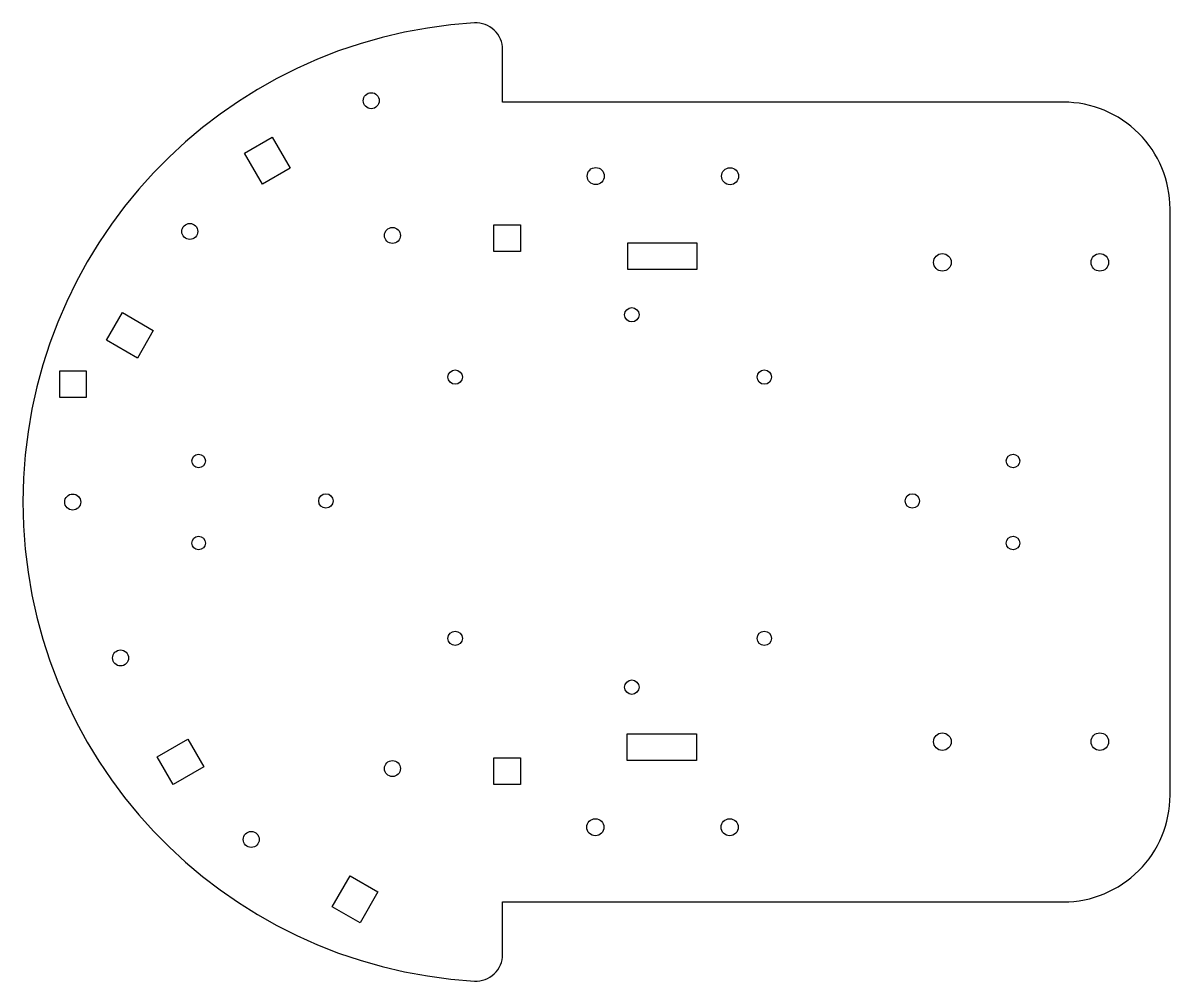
# Model space of a CAD drawing. Header units: millimetres. Extents: x -109 to 106, y -90 to 90.
import ezdxf

# ---------------------------------------------------------------- set-up
doc = ezdxf.new("R2010")
doc.units = ezdxf.units.MM

msp = doc.modelspace()

# ---------------------------------------------------------------- linework, layer by layer
msp.add_lwpolyline([(105.9, 54.93, 0.414214), (85.9, 74.93), (-19.33, 74.93), (-19.33, 84.79, 0.43156), (-24.63, 89.78, 0.942809), (-24.63, -89.91, 0.43156), (-19.33, -84.92), (-19.33, -75.07), (85.9, -75.07, 0.414214), (105.9, -55.07)], format="xyb", close=True)
for points in [[(-62.55, 68.36), (-59.2, 62.55), (-64.39, 59.55), (-67.74, 65.36)], [(-16, 51.93), (-16, 46.93), (-21, 46.93), (-21, 51.93)], [(17.14, 43.57), (4.14, 43.57), (4.14, 48.57), (17.14, 48.57)], [(-93.67, 30.27), (-90.67, 35.47), (-84.87, 32.12), (-87.87, 26.92)], [(-97.44, 19.51), (-102.44, 19.51), (-102.44, 24.51), (-97.44, 24.51)], [(-84.17, -47.88), (-78.37, -44.53), (-75.37, -49.73), (-81.17, -53.08)], [(4.07, -43.57), (17.07, -43.57), (17.07, -48.57), (4.07, -48.57)], [(-16, -48.07), (-16, -53.07), (-21, -53.07), (-21, -48.07)], [(-47.94, -70.21), (-42.74, -73.21), (-46.09, -79.01), (-51.29, -76.01)]]:
    msp.add_lwpolyline(points, close=True)
for centre, radius in [((-43.98, 75.21), 1.5), ((-1.86, 61.07), 1.6), ((23.34, 61.04), 1.6), ((-78.02, 50.68), 1.5), ((-40, 49.93), 1.5), ((63.19, 44.88), 1.65), ((92.73, 44.88), 1.65), ((4.92, 35.05), 1.35), ((-28.23, 23.36), 1.35), ((29.77, 23.36), 1.35), ((-76.37, 7.63), 1.27), ((76.44, 7.63), 1.27), ((-100, -0.07), 1.5), ((-52.49, 0.13), 1.35), ((57.54, 0.13), 1.35), ((-76.37, -7.77), 1.27), ((76.44, -7.77), 1.27), ((-28.23, -25.64), 1.35), ((29.77, -25.64), 1.35), ((-91.02, -29.32), 1.5), ((4.92, -34.8), 1.35), ((63.19, -45.02), 1.65), ((92.73, -45.01), 1.65), ((-40, -50.07), 1.5), ((-1.93, -61.07), 1.6), ((23.27, -61.07), 1.6), ((-66.5, -63.36), 1.5)]:
    msp.add_circle(centre, radius)

doc.saveas('drawing.dxf')
